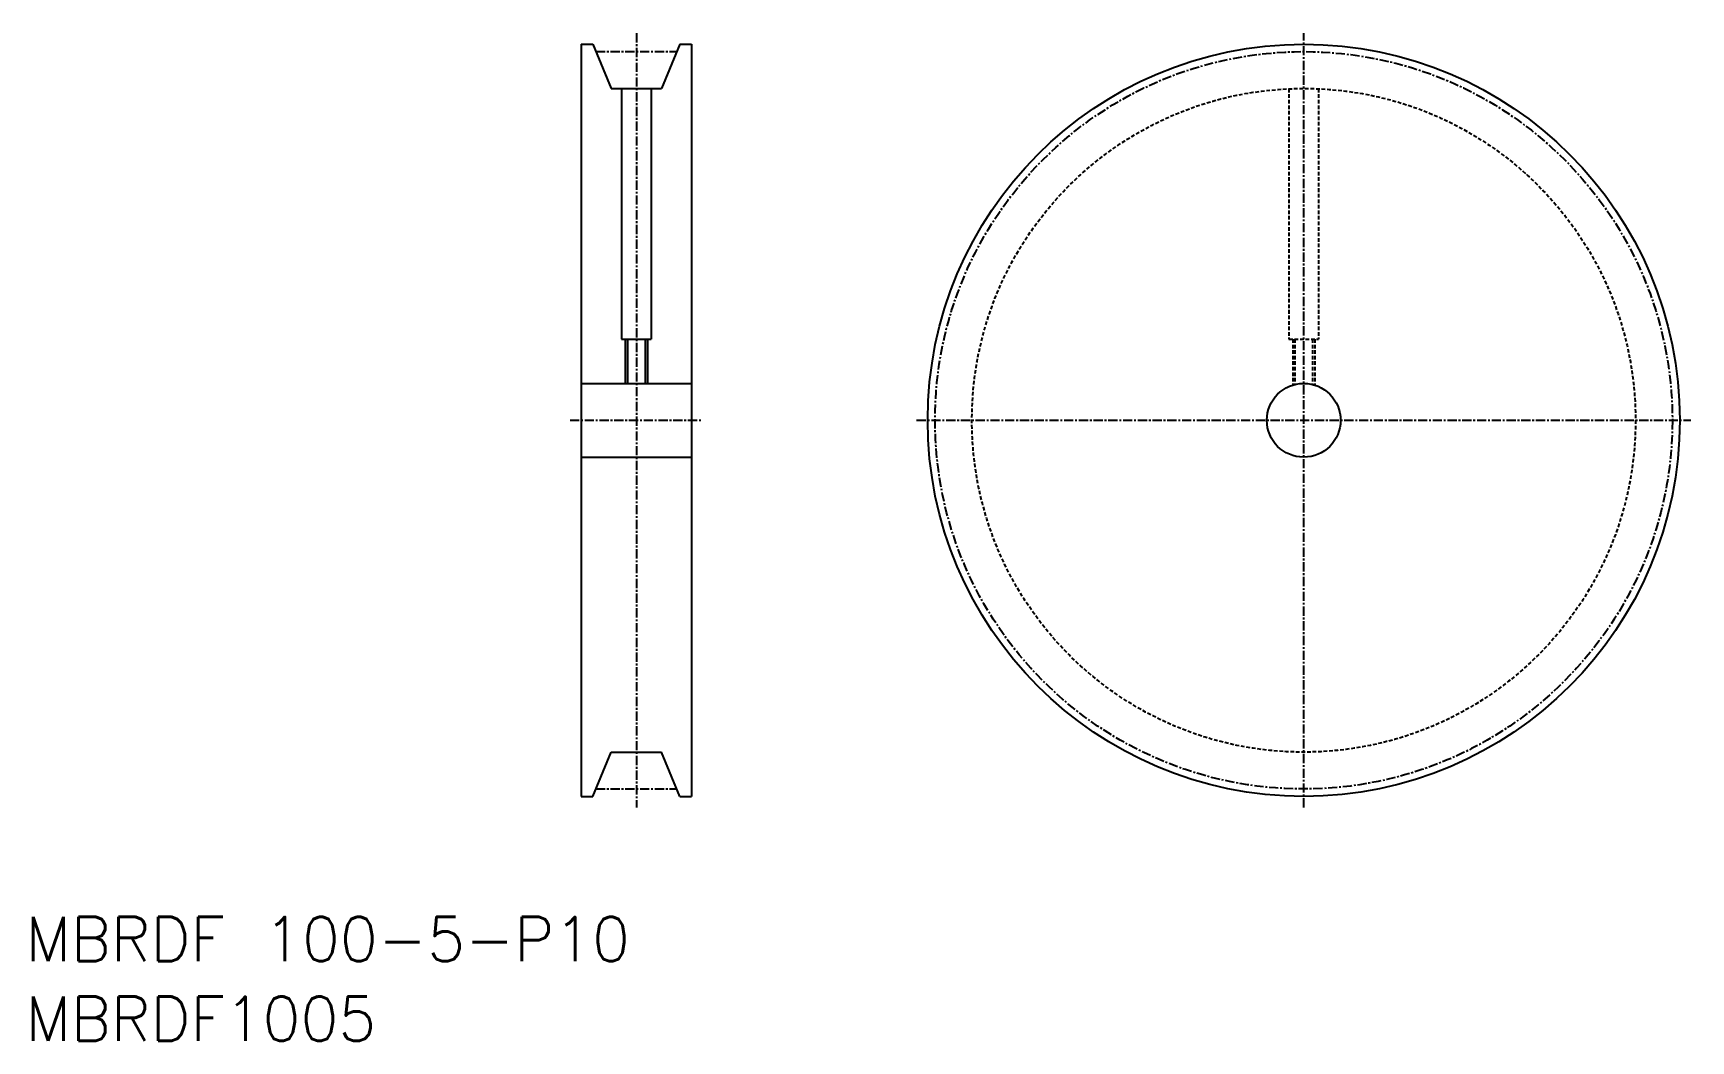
# Model space of a CAD drawing. Extents: x -285 to -60, y -61 to 76.
import ezdxf

# ---------------------------------------------------------------- set-up
doc = ezdxf.new("R2010")
doc.units = 0
doc.linetypes.add('CENTER', pattern=[2, 1.25, -0.25, 0.25, -0.25])
doc.linetypes.add('DASHED', pattern=[0.75, 0.5, -0.25])
doc.layers.get('0').update_dxf_attribs({"linetype": 'CONTINUOUS'})
doc.layers.add('CENTER', color=1, linetype='CENTER')
doc.styles.get("Standard").update_dxf_attribs({"font": 'txt.shx', "bigfont": '@extfont2.shx'})

msp = doc.modelspace()

# ---------------------------------------------------------------- linework, layer by layer
at = {"color": 7, "linetype": 'CONTINUOUS'}
for p, q in [((-210.65, 74.35), (-210.65, -27.65)), ((-210.65, 74.35), (-209.07, 74.35)), ((-209.07, 74.35), (-206.58, 68.35)), ((-197.24, 74.35), (-199.72, 68.35)), ((-197.24, 74.35), (-195.65, 74.35)), ((-195.65, 74.35), (-195.65, -27.65)), ((-206.58, 68.35), (-199.72, 68.35)), ((-205.15, 68.35), (-205.15, 34.35)), ((-201.15, 68.35), (-201.15, 34.35)), ((-205.15, 34.35), (-201.15, 34.35)), ((-204.65, 34.35), (-204.65, 28.35)), ((-201.65, 34.35), (-201.65, 28.35)), ((-210.65, 28.35), (-195.65, 28.35)), ((-210.65, 18.35), (-195.65, 18.35)), ((-209.07, -27.65), (-206.58, -21.65)), ((-206.58, -21.65), (-199.72, -21.65)), ((-197.24, -27.65), (-199.72, -21.65)), ((-210.65, -27.65), (-209.07, -27.65)), ((-197.24, -27.65), (-195.65, -27.65))]:
    msp.add_line(p, q, dxfattribs=at)
at = {"color": 3, "linetype": 'DASHED'}
for p, q in [((-114.64, 68.31), (-114.64, 34.35)), ((-110.64, 68.31), (-110.64, 34.35)), ((-114.64, 34.35), (-110.64, 34.35)), ((-114.14, 34.35), (-114.14, 28.12)), ((-113.84, 34.35), (-113.84, 28.21)), ((-111.44, 34.35), (-111.44, 28.21)), ((-111.14, 34.35), (-111.14, 28.12))]:
    msp.add_line(p, q, dxfattribs=at)
at = {"color": 3, "linetype": 'CONTINUOUS'}
for p, q in [((-204.35, 34.35), (-204.35, 28.35)), ((-201.95, 34.35), (-201.95, 28.35))]:
    msp.add_line(p, q, dxfattribs=at)
at = {"color": 7, "linetype": 'CONTINUOUS'}
for radius in [51, 5]:
    msp.add_circle((-112.64, 23.35), radius, dxfattribs=at)
at = {"color": 3, "linetype": 'DASHED'}
msp.add_circle((-112.64, 23.35), 45, dxfattribs=at)
at = {"layer": 'CENTER', "color": 1, "linetype": 'CENTER'}
for p, q in [((-203.15, 75.85), (-203.15, -29.15)), ((-112.64, -29.15), (-112.64, 75.85)), ((-208.65, 73.35), (-197.65, 73.35)), ((-212.15, 23.35), (-194.15, 23.35)), ((-212.15, 23.35), (-194.15, 23.35)), ((-165.14, 23.35), (-60.14, 23.35)), ((-208.65, -26.65), (-197.65, -26.65))]:
    msp.add_line(p, q, dxfattribs=at)
msp.add_circle((-112.64, 23.35), 50, dxfattribs=at)

# ---------------------------------------------------------------- texts
at = {"color": 7, "linetype": 'CONTINUOUS'}
for s, p in [('MBRDF 100-5-P10', (-285.99, -50)), ('MBRDF1005', (-285.99, -60.81))]:
    msp.add_text(s, height=6, dxfattribs=at).set_placement(p)

doc.saveas('drawing.dxf')
